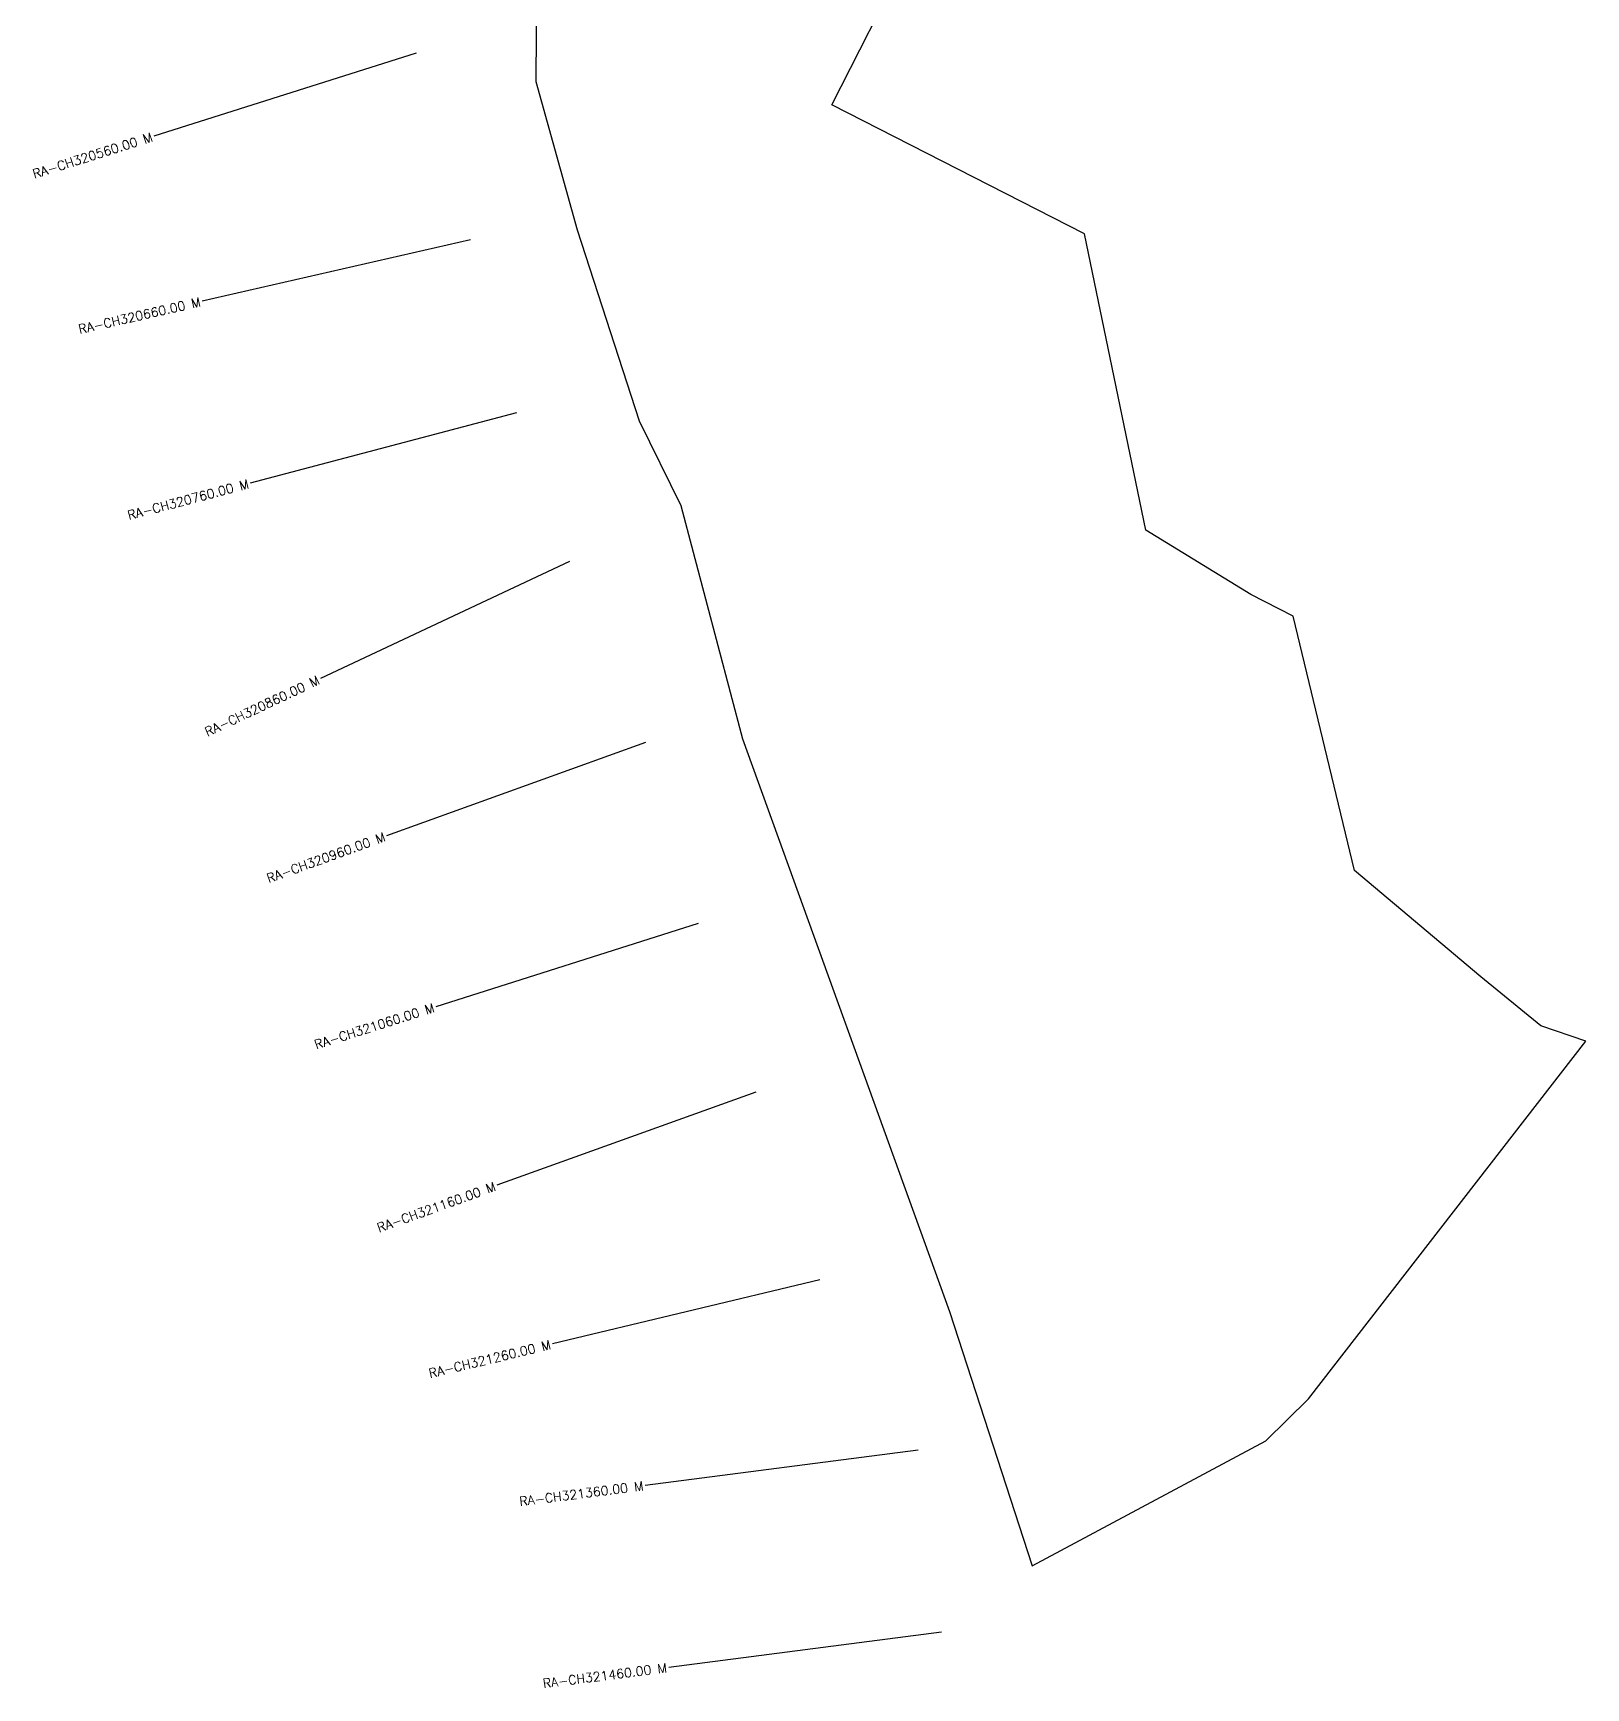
# Model space of a CAD drawing. Header units: metres. Extents: x 286359 to 289434, y 1999636 to 2003304.
# Drawn here: x 287823 to 288669, y 1999636 to 2000538 of the extents above; entities that cross this region are included whole.
import ezdxf
from ezdxf.enums import TextEntityAlignment as Align

# ---------------------------------------------------------------- set-up
doc = ezdxf.new("R2010")
doc.units = ezdxf.units.M
doc.header["$MEASUREMENT"] = 0
for name, color, linetype in [('CS', 134, 'Continuous'), ('CSMark', 6, 'Continuous'), ('VILLAGE BOUNDRY', 10, 'Continuous')]:
    doc.layers.add(name, color=color, linetype=linetype)
doc.styles.get("Standard").update_dxf_attribs({"font": 'simplex.shx'})

msp = doc.modelspace()

# ---------------------------------------------------------------- linework, layer by layer
at = {"layer": 'CS'}
for p, q in [((288031.89, 2000526.91), (287888.87, 2000481.68)), ((288061.46, 2000425.05), (287915.22, 2000391.66)), ((288086.42, 2000330.92), (287941.42, 2000292.53)), ((288115.33, 2000249.87), (287979.59, 2000186.03)), ((288156.73, 2000151.25), (288015.62, 2000100.38)), ((288185.46, 2000052.53), (288042.47, 2000007.21)), ((288216.97, 1999960.67), (288075.82, 1999909.9)), ((288251.92, 1999858.42), (288106.06, 1999823.44)), ((288305.48, 1999765.52), (288156.7, 1999746.4)), ((288318.23, 1999666.33), (288169.45, 1999647.21))]:
    msp.add_line(p, q, dxfattribs=at)
at = {"layer": 'VILLAGE BOUNDRY'}
msp.add_lwpolyline([(288097.65, 2000592.06), (288097.05, 2000511.36), (288119.5, 2000430.5), (288153.3, 2000326.53), (288176.01, 2000280.27), (288209.63, 2000153.23), (288322.56, 1999841.18), (288367.61, 1999702.52), (288494.91, 1999770.75), (288518.14, 1999793.6), (288669.41, 1999988.43), (288644.86, 1999996.81), (288612.07, 2000023.43), (288543.35, 2000081.52), (288509.79, 2000220.13), (288486.85, 2000231.82), (288429.48, 2000266.82), (288396.11, 2000428.43), (288258.31, 2000498.64), (288340.21, 2000659.39)], dxfattribs=at)

# ---------------------------------------------------------------- texts
at = {"layer": 'CSMark'}
for s, rotation, p in [('RA-CH320560.00 M', 17.54868, (287887.92, 2000481.38)), ('RA-CH320660.00 M', 12.8621, (287914.25, 2000391.44)), ('RA-CH320760.00 M', 14.82975, (287940.45, 2000292.28)), ('RA-CH320860.00 M', 25.18671, (287978.68, 2000185.61)), ('RA-CH320960.00 M', 19.8218, (288014.68, 2000100.04)), ('RA-CH321060.00 M', 17.58407, (288041.52, 2000006.91)), ('RA-CH321160.00 M', 19.78297, (288074.88, 1999909.57)), ('RA-CH321260.00 M', 13.48852, (288105.08, 1999823.2)), ('RA-CH321360.00 M', 7.32377, (288155.71, 1999746.27)), ('RA-CH321460.00 M', 7.32377, (288168.46, 1999647.09))]:
    msp.add_text(s, height=5, rotation=rotation, dxfattribs=at).set_placement(p, align=Align.MIDDLE_RIGHT)

doc.saveas('drawing.dxf')
